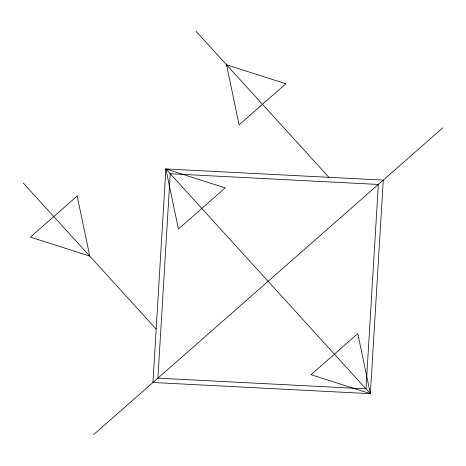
<?xml version="1.0" encoding="UTF-8"?>
<svg xmlns="http://www.w3.org/2000/svg" width="466" height="466" viewBox="0 0 466 466"><rect width="100%" height="100%" fill="white"/><g stroke="black" fill="none" stroke-linecap="round" stroke-linejoin="round"><path stroke-width="0.7" d="M165.855 168.931L152.947 382.487L370.371 393.677L383.273 180.121L165.855 168.931L178.431 228.992L225.2 187.903L165.855 168.931L370.371 393.677L357.789 333.615L311.026 374.705L370.371 393.677M93.526 434.702L442.7 127.905M196.046 31.298L328.92 177.319M23.3 183.08L156.174 329.101M170.241 173.748L157.887 378.153L365.985 388.86L378.34 184.454L170.241 173.748M77.158 196.023L30.395 237.112L89.74 256.09L77.158 196.023M285.868 83.764L239.099 124.853L226.523 64.791L285.868 83.764"/></g></svg>
